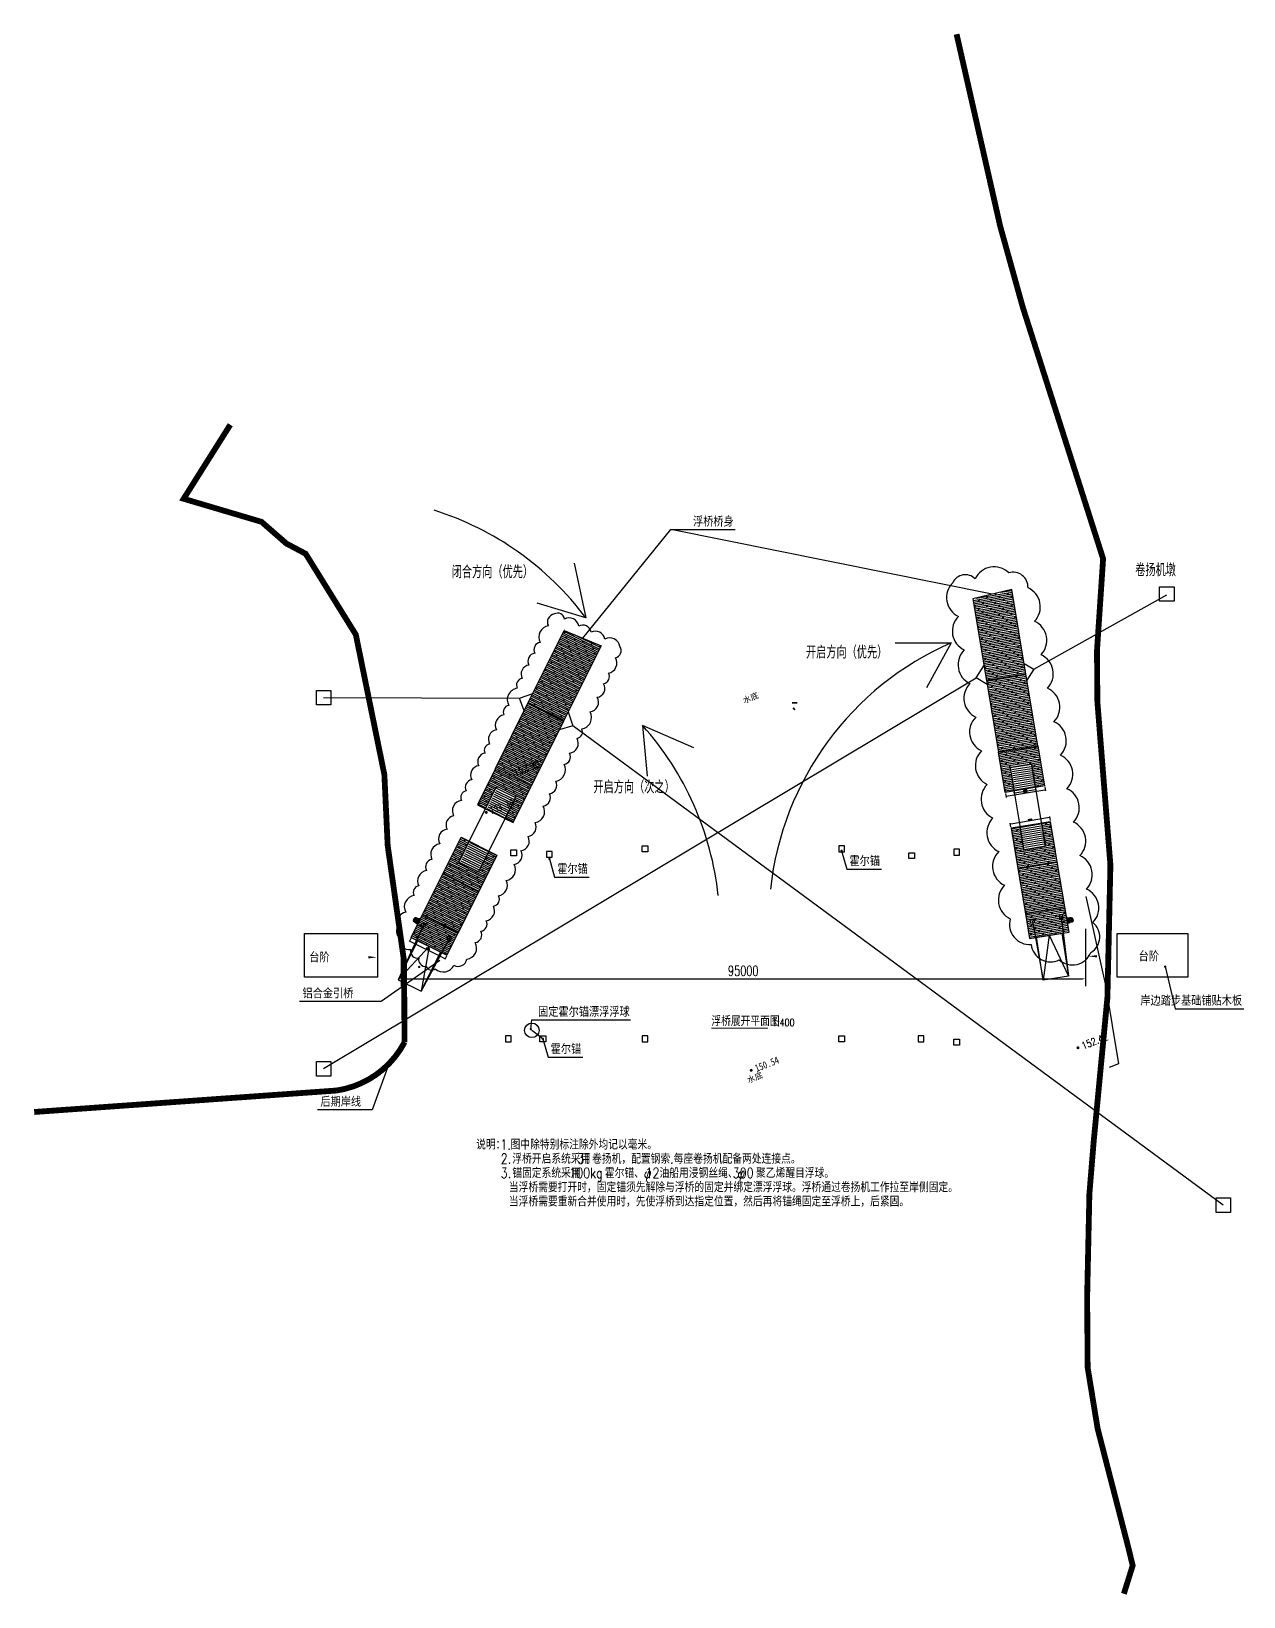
# Model space of a CAD drawing. Header units: millimetres. Extents: x -1471591 to 944464, y -468930 to 547002.
# Drawn here: x -1471591 to -1304677, y -71672 to 143766 of the extents above; entities that cross this region are included whole.
import ezdxf
from ezdxf.enums import TextEntityAlignment as Align

# ---------------------------------------------------------------- set-up
doc = ezdxf.new("R2010")
doc.units = ezdxf.units.MM
doc.header["$LTSCALE"] = 10
doc.header["$PDMODE"] = 35
for name, pattern in [('( Border )', [21, 6, -3, 6, -3, 0, -3]), ('CENTER2', [28.575, 19.05, -3.175, 3.175, -3.175]), ('DASHED2', [9.525, 6.35, -3.175])]:
    doc.linetypes.add(name, pattern=pattern)
for name, color, linetype in [('00-wcf水库清淤线', 5, 'Continuous'), ('DIM_LEAD', 3, 'Continuous'), ('DIM_SYMB', 3, 'Continuous'), ('DMTZ', 252, 'Continuous'), ('GCD', 252, 'Continuous'), ('PUB_TEXT', 7, 'Continuous'), ('W-ancillary measures附属措施', 1, 'Continuous'), ('W-bridge approach引桥', 4, 'Continuous'), ('W-MOUNTING固定方式', 5, 'Continuous'), ('W-PLASTIC_RAILINGS塑木栏杆', 210, 'Continuous'), ('W-STEEL_FRAME钢架', 3, 'Continuous'), ('W-WOOD_FLOOR木地板', 30, 'Continuous'), ('ZBTZ', 252, 'Continuous')]:
    doc.layers.add(name, color=color, linetype=linetype)
doc.layers.add('结构轮廓', color=1, linetype='Continuous', lineweight=35)
doc.styles.add('_TCH_DIM', font='SIMPLEX.shx', dxfattribs={"bigfont": 'hztxt.shx'})
doc.styles.get("Standard").update_dxf_attribs({"font": 'simplex.shx', "width": 0.8, "bigfont": 'hztxt.shx'})
doc.styles.add('STANDARD_T3', font='simplex.shx', dxfattribs={"width": 0.7, "bigfont": 'hztxt.shx'})
doc.styles.add('宋体', font='', dxfattribs={"height": 1.25, "bigfont": 'hztxt.shx'})
doc.styles.get('宋体').set_extended_font_data('SimSun')
doc.linetypes.add('X34', pattern='A,2,[150,symbolx.shx,S=1,R=0,X=0,Y=0],1e-11', length=2)
doc.dimstyles.new('W&&400', dxfattribs={"dimtxt": 1400, "dimasz": 400, "dimexe": 1000, "dimexo": 1200, "dimgap": 400, "dimtad": 1, "dimdec": 0, "dimzin": 0, "dimdsep": 46, "dimtxsty": 'STANDARD_T3', "dimcen": 0.09, "dimclrd": 1, "dimclre": 1, "dimclrt": 7, "dimazin": 2, "dimtfac": 1, "dimtdec": 0, "dimtix": 1, "dimtmove": 2, "dimatfit": 3, "dimfxl": 0, "dimtolj": 1, "dimtzin": 0, "dimarcsym": 0})
doc.dimstyles.new('W&&50', dxfattribs={"dimtxt": 175, "dimasz": 50, "dimexe": 125, "dimexo": 150, "dimgap": 50, "dimtad": 1, "dimdec": 0, "dimzin": 0, "dimdsep": 46, "dimtxsty": 'STANDARD_T3', "dimcen": 0.09, "dimclrd": 1, "dimclre": 1, "dimclrt": 7, "dimazin": 2, "dimtfac": 1, "dimtdec": 0, "dimtix": 1, "dimtmove": 2, "dimatfit": 3, "dimfxl": 0, "dimtolj": 1, "dimtzin": 0, "dimarcsym": 0})

# ---------------------------------------------------------------- blocks, each defined once
blk = doc.blocks.new('YQ')
at = {"layer": 'W-bridge approach引桥'}
for q in [(6000, 1750), (6000, -1750)]:
    blk.add_line((0, 0), q, dxfattribs=at)
blk.add_lwpolyline([(0, 1750), (6000, 1750), (6000, -1750), (0, -1750)], close=True, dxfattribs=at)
at = {"layer": 'W-MOUNTING固定方式'}
for p, q in [((-2250, 2000), (6000, 1750)), ((-2250, -2000), (6000, -1750))]:
    blk.add_line(p, q, dxfattribs=at)
for points in [[(-2000, 2250), (-2500, 2250), (-2500, 1750), (-2000, 1750)], [(-2000, -2250), (-2500, -2250), (-2500, -1750), (-2000, -1750)]]:
    blk.add_lwpolyline(points, close=True, dxfattribs=at)
blk = doc.blocks.new('*D1728')
at = {"layer": 'Defpoints', "color": 0, "transparency": 16777216}
for p in [(-1420671, 21437), (-1326471, 21437), (-1326471, 13364)]:
    blk.add_point(p, dxfattribs=at)
at = {"layer": 'W-PLASTIC_RAILINGS塑木栏杆', "color": 1, "lineweight": -2, "transparency": 16777216}
for p, q in [((-1420671, 20237), (-1420671, 12364)), ((-1326471, 20237), (-1326471, 12364)), ((-1420271, 13364), (-1326871, 13364))]:
    blk.add_line(p, q, dxfattribs=at)
at = {"layer": 'W-PLASTIC_RAILINGS塑木栏杆', "color": 1, "transparency": 16777216}
for points in [[(-1420271, 13431), (-1420271, 13297), (-1420671, 13364)], [(-1326871, 13431), (-1326871, 13297), (-1326471, 13364)]]:
    blk.add_solid(points, dxfattribs=at)
at = {"layer": 'W-PLASTIC_RAILINGS塑木栏杆', "color": 7, "transparency": 16777216, "insert": (-1373571, 14464), "char_height": 1400, "attachment_point": 5, "style": 'STANDARD_T3'}
blk.add_mtext('\\A1;95000', dxfattribs=at)
blk = doc.blocks.new('*D1092')
at = {"color": 1, "lineweight": -2, "transparency": 16777216}
for p, q in [((-1336717, 34229), (-1336809, 34779)), ((-1331413, 35554), (-1336739, 34664)), ((-1331292, 35135), (-1331384, 35686))]:
    blk.add_line(p, q, dxfattribs=at)
at = {"color": 1, "transparency": 16777216}
for points in [[(-1336740, 34672), (-1336737, 34656), (-1336788, 34656)], [(-1331414, 35562), (-1331411, 35546), (-1331363, 35562)]]:
    blk.add_solid(points, dxfattribs=at)
at = {"layer": 'Defpoints', "color": 0, "transparency": 16777216}
for p in [(-1336788, 34656), (-1331267, 34987), (-1336692, 34081)]:
    blk.add_point(p, dxfattribs=at)
at = {"color": 7, "transparency": 16777216, "insert": (-1334098, 35245), "char_height": 175, "attachment_point": 5, "rotation": 9.4887, "style": 'STANDARD_T3'}
blk.add_mtext('\\A1;5500', dxfattribs=at)
blk = doc.blocks.new('*D1093')
at = {"color": 1, "lineweight": -2, "transparency": 16777216}
for p, q in [((-1337491, 38864), (-1337399, 38314)), ((-1332045, 39336), (-1337371, 38445)), ((-1332067, 39771), (-1331975, 39221))]:
    blk.add_line(p, q, dxfattribs=at)
at = {"color": 1, "transparency": 16777216}
for points in [[(-1332046, 39344), (-1332043, 39327), (-1331995, 39344)], [(-1337372, 38454), (-1337369, 38437), (-1337420, 38437)]]:
    blk.add_solid(points, dxfattribs=at)
at = {"layer": 'Defpoints', "color": 0, "transparency": 16777216}
for p in [(-1337516, 39012), (-1332091, 39919), (-1337420, 38437)]:
    blk.add_point(p, dxfattribs=at)
at = {"color": 7, "transparency": 16777216, "insert": (-1334730, 39026), "char_height": 175, "attachment_point": 5, "rotation": 9.4887, "style": 'STANDARD_T3'}
blk.add_mtext('\\A1;5500', dxfattribs=at)
blk = doc.blocks.new('*D1094')
at = {"color": 1, "lineweight": -2, "transparency": 16777216}
for p, q in [((-1336212, 38791), (-1336256, 39053)), ((-1336186, 38938), (-1333325, 39416)), ((-1333253, 39286), (-1333297, 39547))]:
    blk.add_line(p, q, dxfattribs=at)
at = {"color": 1, "transparency": 16777216}
for points in [[(-1336187, 38946), (-1336184, 38929), (-1336235, 38929)], [(-1333327, 39424), (-1333324, 39407), (-1333276, 39424)]]:
    blk.add_solid(points, dxfattribs=at)
at = {"layer": 'Defpoints', "color": 0, "transparency": 16777216}
for p in [(-1333276, 39424), (-1333228, 39138), (-1336187, 38643)]:
    blk.add_point(p, dxfattribs=at)
at = {"color": 7, "transparency": 16777216, "insert": (-1334778, 39312), "char_height": 175, "attachment_point": 5, "rotation": 9.4887, "style": 'STANDARD_T3'}
blk.add_mtext('\\A1;3000', dxfattribs=at)
blk = doc.blocks.new('*U40')
at = {"layer": 'W-WOOD_FLOOR木地板'}
blk.add_line((0, 1350), (0, -1350), dxfattribs=at)
blk = doc.blocks.new('*U41')
at = {"color": 0, "linetype": 'ByBlock', "lineweight": -2}
for p in [(-2800, 0), (-2520, 0), (-2240, 0), (-1960, 0), (-1680, 0), (-1400, 0), (-1120, 0), (-840, 0), (-560, 0), (-280, 0), (0, 0)]:
    blk.add_blockref('*U40', p, dxfattribs=at)
blk = doc.blocks.new('*U42')
at = {"layer": 'W-WOOD_FLOOR木地板'}
blk.add_line((0, 1350), (0, -1350), dxfattribs=at)
blk = doc.blocks.new('*U43')
at = {"color": 0, "linetype": 'ByBlock', "lineweight": -2}
for p in [(-2800, 0), (-2520, 0), (-2240, 0), (-1960, 0), (-1680, 0), (-1400, 0), (-1120, 0), (-840, 0), (-560, 0), (-280, 0), (0, 0)]:
    blk.add_blockref('*U42', p, dxfattribs=at)
blk = doc.blocks.new('*D1188')
at = {"color": 1, "lineweight": -2, "transparency": 16777216}
for p, q in [((-1419352, 18927), (-1419579, 18472)), ((-1419479, 18562), (-1414646, 16153)), ((-1414430, 16473), (-1414657, 16018))]:
    blk.add_line(p, q, dxfattribs=at)
at = {"color": 1, "transparency": 16777216}
for points in [[(-1419475, 18569), (-1419482, 18554), (-1419523, 18584)], [(-1414642, 16160), (-1414649, 16145), (-1414601, 16130)]]:
    blk.add_solid(points, dxfattribs=at)
at = {"layer": 'Defpoints', "color": 0, "transparency": 16777216}
for p in [(-1419285, 19061), (-1414601, 16130), (-1414363, 16608)]:
    blk.add_point(p, dxfattribs=at)
at = {"color": 7, "transparency": 16777216, "insert": (-1417001, 17480), "char_height": 175, "attachment_point": 5, "rotation": 333.50299, "style": 'STANDARD_T3'}
blk.add_mtext('\\A1;5500', dxfattribs=at)
blk = doc.blocks.new('*U44')
at = {"layer": 'W-WOOD_FLOOR木地板'}
blk.add_line((0, 1350), (0, -1350), dxfattribs=at)
blk = doc.blocks.new('*U45')
at = {"color": 0, "linetype": 'ByBlock', "lineweight": -2}
for p in [(-2800, 0), (-2520, 0), (-2240, 0), (-1960, 0), (-1680, 0), (-1400, 0), (-1120, 0), (-840, 0), (-560, 0), (-280, 0), (0, 0)]:
    blk.add_blockref('*U44', p, dxfattribs=at)
blk = doc.blocks.new('*U46')
at = {"layer": 'W-WOOD_FLOOR木地板'}
blk.add_line((0, 1350), (0, -1350), dxfattribs=at)
blk = doc.blocks.new('*U47')
at = {"color": 0, "linetype": 'ByBlock', "lineweight": -2}
for p in [(-2800, 0), (-2520, 0), (-2240, 0), (-1960, 0), (-1680, 0), (-1400, 0), (-1120, 0), (-840, 0), (-560, 0), (-280, 0), (0, 0)]:
    blk.add_blockref('*U46', p, dxfattribs=at)
blk = doc.blocks.new('GC200')
at = {"layer": 'GCD', "const_width": 0.2, "flags": 128}
blk.add_lwpolyline([(-0.1, 0, 1), (0.1, 0, 1)], format="xyb", close=True, dxfattribs=at)
blk = doc.blocks.new('*U1963')
blk.add_lwpolyline([(-12, 0), (-12, 2.5), (12, 2.5), (12, 0)], close=True)
blk = doc.blocks.new('*U1964')
at = {"color": 8, "linetype": 'Continuous', "lineweight": 15}
for p, q in [((-1, 2), (-2, 1)), ((0, 1), (0, -1)), ((-1, -2), (-2, -1))]:
    blk.add_line(p, q, dxfattribs=at)
at = {"color": 7, "linetype": 'Continuous', "lineweight": 15}
for p, q in [((16, 1), (0, 1)), ((0, 0), (19, 0)), ((16, 1), (16, 0)), ((19, -1), (19, 0)), ((0, -1), (19, -1))]:
    blk.add_line(p, q, dxfattribs=at)
for centre, radius, start, end in [((-3, 0), 2.9, 41.31782, 318.68218), ((-3, 0), 1.45, 41.31782, 318.68218), ((0, 3), 2.82, 221.31782, 270), ((0, -3), 2.82, 90, 138.68218), ((0, 3), 1.37, 221.31782, 270), ((0, -3), 1.37, 90, 138.68218)]:
    blk.add_arc(centre, radius, start, end, dxfattribs=at)
blk = doc.blocks.new('无头销轴_B型_D12X150')
at = {"color": 0}
for p, q in [((-72, 6), (-72, -6)), ((72, 6), (72, -6))]:
    blk.add_line(p, q, dxfattribs=at)
blk.add_lwpolyline([(-75, 4), (-75, -4), (-72, -6), (72, -6), (75, -4), (75, 4), (72, 6), (-72, 6)], close=True, dxfattribs=at)
for centre in [(-70, 0), (70, 0)]:
    blk.add_circle(centre, 1.6, dxfattribs=at)
blk = doc.blocks.new('A$C1EDE4923')
at = {"color": 3, "linetype": 'CENTER2', "ltscale": 0.5}
for p, q in [((-284, 80), (-260, 80)), ((-272, 68), (-272, 92)), ((-235, 120), (-254, 120)), ((-146, 120), (-127, 120)), ((-97, 80), (-121, 80)), ((-109, 68), (-109, 92))]:
    blk.add_line(p, q, dxfattribs=at)
at = {"linetype": 'DASHED2'}
for p, q in [((-240, 126), (-249, 126)), ((-240, 113), (-249, 113)), ((-235, 126), (-145, 126)), ((-235, 113), (-145, 113)), ((-141, 126), (-132, 126)), ((-141, 113), (-132, 113))]:
    blk.add_line(p, q, dxfattribs=at)
at = {"color": 3, "linetype": 'CENTER2'}
blk.add_line((-241, 120), (-140, 120), dxfattribs=at)
for p, q in [((-232, 80), (-232, 160)), ((-148, 80), (-148, 160))]:
    blk.add_line(p, q)
for points in [[(-94, 40), (-94, 120), (-287, 120), (-287, 40)], [(-249, 142), (-240, 142), (-240, 40), (-249, 40)], [(-232, 160), (-148, 160), (-145, 157), (-145, 83), (-148, 80), (-232, 80), (-235, 83), (-235, 157)], [(-132, 142), (-141, 142), (-141, 40), (-132, 40)]]:
    blk.add_lwpolyline(points, close=True)
for centre in [(-272, 80), (-109, 80)]:
    blk.add_circle(centre, 7)
at = {"xscale": -1}
for name, p, rotation in [('无头销轴_B型_D12X150', (-190, 120), 180), ('*U1964', (-260, 114), 270), ('*U1963', (-249, 120), 90), ('*U1963', (-237, 120), 90)]:
    blk.add_blockref(name, p, dxfattribs=dict(at, rotation=rotation))
for name, p, rotation in [('*U1963', (-143, 120), 270), ('*U1963', (-132, 120), 270), ('*U1964', (-121, 114), 90)]:
    blk.add_blockref(name, p, dxfattribs=dict(rotation=rotation))
blk = doc.blocks.new('$matou$00000105')
for p, q in [((-293, -299, 0), (-293, 301, 0)), ((-192, 401, 0), (-293, 301, 0)), ((-213, -232, 0), (-213, 268, 0)), ((192, 401, 0), (-192, 401, 0)), ((159, 321, 0), (-159, 321, 0)), ((-30, 109, 0), (30, 109, 0)), ((-30, 109, 0), (30, 109, 0)), ((0, 139, 0), (0, 79, 0)), ((0, 139, 0), (0, 79, 0)), ((192, 401, 0), (292, 301, 0)), ((212, -299, 0), (212, 268, 0)), ((292, -299, 0), (292, 301, 0)), ((-221, -41, 0), (-308, -41, 0)), ((-262, -85, 0), (-262, -137, 0)), ((-262, -257, 0), (-262, -205, 0)), ((-244, -137, 0), (-244, -85, 0)), ((-244, -205, 0), (-244, -257, 0)), ((-221, -41, 0), (-221, -351, 0)), ((220, -41, 0), (220, -351, 0)), ((220, -41, 0), (307, -41, 0)), ((243, -137, 0), (243, -85, 0)), ((243, -205, 0), (243, -257, 0)), ((261, -85, 0), (261, -137, 0)), ((261, -257, 0), (261, -205, 0)), ((307, -41, 0), (307, -351, 0))]:
    blk.add_line(p, q)
at = {"lineweight": 5}
for p, q in [((-293, 301, 0), (-213, 268, 0)), ((-213, 268, 0), (-159, 321, 0)), ((-192, 401, 0), (-159, 321, 0)), ((192, 401, 0), (159, 321, 0)), ((212, 268, 0), (159, 321, 0)), ((292, 301, 0), (212, 268, 0)), ((-213, -299, 0), (-293, -299, 0)), ((-213, -299, 0), (-213, -41, 0)), ((212, -104, 0), (-213, -104, 0)), ((-213, -184, 0), (212, -184, 0)), ((212, -299, 0), (292, -299, 0))]:
    blk.add_line(p, q, dxfattribs=at)
at = {"linetype": 'CENTER2'}
for p, q in [((-288, -299, 0), (-288, 299, 0)), ((-190, 396, 0), (-288, 299, 0)), ((-218, -299, 0), (-218, 270, 0)), ((-218, 270, 0), (-161, 326, 0)), ((190, 396, 0), (-190, 396, 0)), ((161, 326, 0), (-161, 326, 0)), ((217, 270, 0), (161, 326, 0)), ((190, 396, 0), (287, 299, 0)), ((217, -299, 0), (217, 270, 0)), ((287, -299, 0), (287, 299, 0)), ((-268, -112, 0), (-237, -112, 0)), ((-268, -230, 0), (-237, -230, 0)), ((-253, -151, 0), (-253, -71, 0)), ((-253, -191, 0), (-253, -271, 0)), ((212, -109, 0), (-213, -109, 0)), ((-213, -179, 0), (212, -179, 0)), ((268, -112, 0), (237, -112, 0)), ((268, -230, 0), (237, -230, 0)), ((252, -151, 0), (252, -71, 0)), ((252, -191, 0), (252, -271, 0))]:
    blk.add_line(p, q, dxfattribs=at)
at = {"linetype": '( Border )'}
for p, q in [((-302, -41, 0), (-302, -351, 0)), ((301, -41, 0), (301, -351, 0))]:
    blk.add_line(p, q, dxfattribs=at)
at = {"elevation": 0}
for points in [[(-400, -351), (400, -351), (400, -401), (-400, -401)], [(-308, -41), (-221, -41), (-221, -351), (-308, -351)], [(-213, -4), (-203, -4), (-113, -94), (-113, -104), (-213, -104)], [(212, -4), (202, -4), (112, -94), (112, -104), (212, -104)]]:
    blk.add_lwpolyline(points, close=True, dxfattribs=at)
for points in [[(-398, -351), (-397, -314), (-328, -41), (-308, -41), (-308, -351)], [(398, -351), (397, -314), (328, -41), (307, -41), (307, -351)]]:
    blk.add_lwpolyline(points, dxfattribs=at)
for centre, radius in [((0, 109, 0), 162), ((0, 109, 0), 162), ((-253, -112, 0), 9), ((-253, -230, 0), 9), ((252, -112, 0), 9), ((252, -230, 0), 9)]:
    blk.add_circle(centre, radius)
at = {"lineweight": 5}
blk.add_circle((0, 109, 0), 162, dxfattribs=at)
for centre, start, end in [((-253, -85, 0), 0, 180), ((-253, -137, 0), 180, 0), ((-253, -205, 0), 0, 180), ((-253, -257, 0), 180, 0), ((252, -85, 0), 0, 180), ((252, -137, 0), 180, 0), ((252, -205, 0), 0, 180), ((252, -257, 0), 180, 0)]:
    blk.add_arc(centre, 9, start, end)
at = {"lineweight": 5, "extrusion": (0, 0, -1), "xscale": -1, "zscale": -1, "rotation": 90}
blk.add_blockref('A$C1EDE4923', (332, -82, 0), dxfattribs=at)
at = {"lineweight": 5, "extrusion": (0, 0, -1), "zscale": -1}
for p, rotation in [((-190, 441, 0), 180), ((-332, -82, 0), 270)]:
    blk.add_blockref('A$C1EDE4923', p, dxfattribs=dict(at, rotation=rotation))
at = {"lineweight": 5, "extrusion": (0, 0, -1), "xscale": -1, "zscale": -1}
blk.add_blockref('A$C1EDE4923', (-190, -224, 0), dxfattribs=at)

msp = doc.modelspace()

# ---------------------------------------------------------------- hatches: boundary and pattern name
at = {"layer": 'W-WOOD_FLOOR木地板'}
h = msp.add_hatch(dxfattribs=at)
h.set_pattern_fill('DOLMIT', color=2, scale=300, angle=189.488703)
h.set_pattern_definition([(189.488703, (-2623483.6, -786605.43), (39.25526, -234.864654), []), (234.488703, (-2623483.6, -786605.43), (548.23946, -391.21852), [336.7564, -673.512])])
h.paths.add_polyline_path([(-1334663.1, 55305.5), (-1336605, 66924.2), (-1341967.2, 65642.8), (-1340087.8, 54398.8)])
h = msp.add_hatch(dxfattribs=at)
h.set_pattern_fill('DOLMIT', color=5, scale=300, angle=-26.497013)
h.set_pattern_definition([(333.502987, (139674.88, -1728.33), (106.23868, 213.109653), []), (18.502987, (139674.9, -1728.3), (-213.7418, 638.69623), [336.7564, -673.512])])
h.paths.add_polyline_path([(-1403223.9, 51279.9), (-1398216.3, 61320.6), (-1393126.3, 59207.6), (-1398301.6, 48826.1)])
h = msp.add_hatch(dxfattribs=at)
h.set_pattern_fill('DOLMIT', color=256, scale=300, angle=9.488703)
h.set_pattern_definition([(9.488703, (-55307.28, 887117.97), (-39.25526, 234.864654), []), (54.488703, (-55307.3, 887118), (-548.23946, 391.21852), [336.7564, -673.512])])
h.paths.add_polyline_path([(-1333014.5, 45442.3), (-1334663.1, 55305.5), (-1340087.8, 54398.8), (-1338439.3, 44535.6)])
h = msp.add_hatch(dxfattribs=at)
h.set_pattern_fill('DOLMIT', color=256, scale=300, angle=153.502987)
h.set_pattern_definition([(153.502987, (-2916929.73, 150520.06), (-106.23868, -213.109653), []), (198.50299, (-2916929.73, 150520.06), (213.7418, -638.69623), [336.7564, -673.512])])
h.paths.add_polyline_path([(-1407685.4, 42330.4), (-1403223.9, 51279.9), (-1398301.6, 48826.1), (-1402763.1, 39876.5)])
h = msp.add_hatch(dxfattribs=at)
h.set_pattern_fill('DOLMIT', color=256, scale=300, angle=9.488703)
h.set_pattern_definition([(9.4887, (-1346314.7, 117434.73), (-39.25526, 234.86465), []), (54.4887, (-1346314.7, 117434.73), (-548.2395, 391.2185), [336.756, -673.512])])
h.paths.add_polyline_path([(-1332091.4, 39918.9), (-1333324.3, 39712.9), (-1333853.4, 42878.9), (-1336812.4, 42384.4), (-1336283.2, 39218.3), (-1337516.1, 39012.2), (-1338439.3, 44535.6), (-1333014.5, 45442.3)])
h = msp.add_hatch(dxfattribs=at)
h.set_pattern_fill('DOLMIT', color=256, scale=300, angle=153.502987)
h.set_pattern_definition([(153.503, (-1414418.95, 26021.41), (-106.2387, -213.1097), []), (198.503, (-1414418.95, 26021.4), (213.742, -638.696), [336.756, -673.512])])
h.paths.add_polyline_path([(-1410183.8, 37318.6), (-1409065.1, 36760.9), (-1407633, 39633.7), (-1404948.1, 38295.3), (-1406380.3, 35422.5), (-1405261.6, 34864.8), (-1402763.1, 39876.5), (-1407685.4, 42330.4)])
h = msp.add_hatch(dxfattribs=at)
h.set_pattern_fill('DOLMIT', color=256, scale=300, angle=9.488703)
h.set_pattern_definition([(9.4887, (-1346660.88, 119506), (-39.25526, 234.86465), []), (54.4887, (-1346660.9, 119506), (-548.2395, 391.2185), [336.7564, -673.512])])
h.paths.add_polyline_path([(-1331267.1, 34987.3), (-1332500, 34781.3), (-1331970.8, 31615.2), (-1334929.8, 31120.6), (-1335459, 34286.7), (-1336691.9, 34080.7), (-1335768.7, 28557.3), (-1330343.9, 29464)])
h = msp.add_hatch(dxfattribs=at)
h.set_pattern_fill('DOLMIT', color=256, scale=300, angle=153.502987)
h.set_pattern_definition([(153.503, (-1415355.86, 24142), (-106.2387, -213.1097), []), (198.503, (-1415355.86, 24142), (213.74, -638.696), [336.756, -673.51])])
h.paths.add_polyline_path([(-1412414.6, 32843.8), (-1411295.9, 32286.1), (-1412728, 29413.3), (-1410043.2, 28074.9), (-1408611, 30947.7), (-1407492.3, 30390), (-1409990.8, 25378.2), (-1414913, 27832)])
h = msp.add_hatch(dxfattribs=at)
h.set_pattern_fill('DOLMIT', color=256, scale=300, angle=9.488703)
h.set_pattern_definition([(9.488703, (-50988.13, 861276.43), (-39.25526, 234.864654), []), (54.488703, (-50988.1, 861276.43), (-548.23946, 391.21852), [336.7564, -673.512])])
h.paths.add_polyline_path([(-1329305.3, 23250.2), (-1330343.9, 29464), (-1335768.7, 28557.3), (-1334730.1, 22343.5)])
h = msp.add_hatch(dxfattribs=at)
h.set_pattern_fill('DOLMIT', color=256, scale=300, angle=153.502987)
h.set_pattern_definition([(153.502987, (-2919695.87, 144971.33), (-106.23868, -213.109653), []), (198.50299, (-2919695.9, 144971.3), (213.7418, -638.69623), [336.7564, -673.512])])
h.paths.add_polyline_path([(-1417723.8, 22193.8), (-1414913, 27832), (-1409990.8, 25378.2), (-1412801.5, 19740)])
h = msp.add_hatch(dxfattribs=at)
h.set_pattern_fill('DOLMIT', color=256, scale=300, angle=153.502987)
h.set_pattern_definition([(153.503, (-1418166.62, 18503.77), (-106.239, -213.11), []), (198.503, (-1418166.6, 18503.8), (213.74, -638.696), [336.76, -673.51])])
h.paths.add_polyline_path([(-1419285.3, 19061.5), (-1417723.8, 22193.8), (-1412801.5, 19740), (-1414363, 16607.6)])
h = msp.add_hatch(dxfattribs=at)
h.set_pattern_fill('DOLMIT', color=256, scale=300, angle=9.488703)
h.set_pattern_definition([(9.4887, (-1345622.3, 113292.2), (-39.25526, 234.86465), []), (54.4887, (-1345622.3, 113292.2), (-548.2395, 391.2185), [336.7564, -673.512])])
h.paths.add_polyline_path([(-1328728.4, 19798), (-1329305.3, 23250.2), (-1334730.1, 22343.5), (-1334153.1, 18891.4)])

# ---------------------------------------------------------------- linework, layer by layer
for points in [[(-1344733.5, 67872.7, 0.52056705), (-1343942, 63246.8, 0.52056705), (-1343150.5, 58620.8, 0.52056705), (-1342359, 53994.8, 0.52056705), (-1341567.5, 49368.9, 0.52056705), (-1340776, 44742.9, 0.52056705), (-1339984.5, 40116.9, 0.52056705), (-1339193, 35491, 0.52056705), (-1338401.5, 30865, 0.52056705), (-1337609.9, 26239, 0.52056705), (-1336818.4, 21613.1, 0.52056705), (-1333936.5, 18090.4, 0.52056705), (-1330075.4, 15974.8, 0.52056705), (-1325708.7, 16999.9, 0.52056705), (-1325432.8, 21103.2, 0.52056705), (-1326326.6, 25710.5, 0.52056705), (-1327220.4, 30317.8, 0.52056705), (-1328114.3, 34925.1, 0.52056705), (-1329008.1, 39532.4, 0.52056705), (-1329902, 44139.6, 0.52056705), (-1330795.8, 48746.9, 0.52056705), (-1331689.7, 53354.2, 0.52056705), (-1332583.5, 57961.5, 0.52056705), (-1333477.4, 62568.8, 0.52056705), (-1334371.2, 67176.1, 0.52056705), (-1337023, 69228, 0.52056705), (-1341645.3, 68415.5, 0.52056705)], [(-1399582.8, 63576.6, 0.52056705), (-1400402.9, 61931.5, 0.52056705), (-1401539.5, 59651.5, 0.52056705), (-1402274.6, 58176.8, 0.52056705), (-1403087.5, 56546.2, 0.52056705), (-1404006.4, 54702.9, 0.52056705), (-1404681.4, 53348.9, 0.52056705), (-1405861.9, 50981, 0.52056705), (-1406513.7, 49673.4, 0.52056705), (-1407538.8, 47617.1, 0.52056705), (-1408506.6, 45675.8, 0.52056705), (-1409127.7, 44430, 0.52056705), (-1409990.9, 42698.5, 0.52056705), (-1410958.7, 40757, 0.52056705), (-1411726.1, 39217.7, 0.52056705), (-1412369.7, 37926.6, 0.52056705), (-1413442.9, 35773.9, 0.52056705), (-1414347.4, 33959.5, 0.52056705), (-1415354.2, 31939.8, 0.52056705), (-1416429.2, 29783.5, 0.52056705), (-1417193.7, 28249.9, 0.52056705), (-1418230.3, 26170.6, 0.52056705), (-1418899.6, 24828, 0.52056705), (-1420045.6, 22529.1, 0.52056705), (-1420959.7, 20695.5, 0.52056705), (-1420802.2, 18970.4, 0.52056705), (-1419342.5, 17381.1, 0.52056705), (-1418245.9, 16187.2, 0.52056705), (-1417227.7, 15078.6, 0.52056705), (-1415969.4, 14749.2, 0.52056705), (-1413407.9, 15243.1, 0.52056705), (-1411615.7, 16054.5, 0.52056705), (-1410468.9, 18354.9, 0.52056705), (-1409694.9, 19907.5, 0.52056705), (-1408972.3, 21356.9, 0.52056705), (-1407968.5, 23370.6, 0.52056705), (-1407262.3, 24787, 0.52056705), (-1406215.9, 26886.1, 0.52056705), (-1405112.7, 29099.1, 0.52056705), (-1404182.1, 30965.9, 0.52056705), (-1403199, 32937.9, 0.52056705), (-1402238.4, 34864.8, 0.52056705), (-1401104, 37140.4, 0.52056705), (-1400261, 38831.4, 0.52056705), (-1399394.2, 40570.1, 0.52056705), (-1398242.6, 42880.2, 0.52056705), (-1397485.1, 44399.8, 0.52056705), (-1396456.6, 46462.9, 0.52056705), (-1395810.1, 47759.6, 0.52056705), (-1394646.9, 50093.1, 0.52056705), (-1393664, 52103.8, 0.52056705), (-1392798, 53984.2, 0.52056705), (-1392127.7, 55439.6, 0.52056705), (-1391159.3, 57542.3, 0.52056705), (-1390558.3, 59077.7, 0.52056705), (-1392627.5, 60109.2, 0.52056705), (-1394527, 61056.2, 0.52056705), (-1396232.7, 61906.5, 0.52056705), (-1398185.8, 62880.2, 0.52056705)]]:
    msp.add_lwpolyline(points, format="xyb", close=True)
for points in [[(-1316262.8, 67331.2), (-1314262.8, 67331.2), (-1314262.8, 65331.2), (-1316262.8, 65331.2)], [(-1432342.5, 53053.5), (-1430342.5, 53053.5), (-1430342.5, 51053.5), (-1432342.5, 51053.5)], [(-1423914.4, 19607.9), (-1423914.4, 13608.3), (-1433961.3, 13608.3), (-1433961.3, 19607.9)], [(-1312355, 19579.6), (-1312355, 13579.6), (-1322082.6, 13579.6), (-1322082.6, 19579.6)], [(-1432342.5, 1976.6), (-1430342.5, 1976.6), (-1430342.5, -23.4), (-1432342.5, -23.4)], [(-1308483.5, -16780.8), (-1306483.5, -16780.8), (-1306483.5, -18780.8), (-1308483.5, -18780.8)]]:
    msp.add_lwpolyline(points, close=True)
at = {"color": 2, "const_width": 10}
for points in [[(-1398386, 61125.9), (-1398162.9, 61573.3), (-1398104.7, 61544.3), (-1398327.8, 61096.9)], [(-1393191.8, 58961.3), (-1392968.7, 59408.7), (-1393026.9, 59437.7), (-1393250, 58990.3)]]:
    msp.add_lwpolyline(points, close=True, dxfattribs=at)
msp.add_lwpolyline([(-1401167.4, 5100), (-1402679.8, 6270.8)])
at = {"color": 1}
msp.add_circle((-1402679.8, 6270.8), 1000, dxfattribs=at)
at = {"layer": '00-wcf水库清淤线', "color": 1, "const_width": 800, "flags": 128}
msp.add_lwpolyline([(-1344204.4, 143366.3), (-1338195.1, 116916.1), (-1335089, 105782.4), (-1324032.6, 71179.1), (-1324878.3, 58503.5), (-1324817.9, 51461.1), (-1323027.4, 29038.1), (-1323441.4, 10783.6), (-1325339.7, -9133.3), (-1325921.4, -16249.2), (-1326228.9, -30361.9), (-1326163.9, -40113.7), (-1324788.2, -48539), (-1320561.8, -64897.4), (-1319958.7, -67387.9), (-1321175.9, -71272)], dxfattribs=at)
msp.add_lwpolyline([(-1471191, -4964.2), (-1429588.4, -2012.3, 0.23955284), (-1420205.7, 4630.6), (-1420275.2, 15830.1), (-1422527.9, 31713.5), (-1422981.8, 41464.2), (-1426913.8, 60736.7), (-1433822.1, 71864.8), (-1436481.3, 73276.1), (-1439887.2, 76253.7), (-1450616.1, 79430.6), (-1444196.2, 89618.5)], format="xyb", dxfattribs=at)
at = {"layer": 'DIM_LEAD'}
for p, q in [((-1395671.3, 60264.1), (-1383560.2, 75180.2)), ((-1339286.1, 66283.5), (-1383560.2, 75180.2)), ((-1383560.2, 75180.2), (-1374699.4, 75180.2)), ((-1360037.4, 30992.9), (-1359312.8, 28474.9)), ((-1400270, 29889.8), (-1399545.4, 27371.8)), ((-1359312.8, 28474.9), (-1354542.6, 28474.9)), ((-1399545.4, 27371.8), (-1394775.2, 27371.8)), ((-1415364.6, 15887.2), (-1423419.4, 10242.7)), ((-1315496.6, 15039), (-1314113.3, 9245.5)), ((-1423419.4, 10242.7), (-1434674.3, 10242.7)), ((-1314113.3, 9245.5), (-1304677.2, 9245.5)), ((-1402828.1, 6443), (-1402701, 7710)), ((-1402701, 7710), (-1389112.7, 7710)), ((-1401167.4, 5100), (-1400442.8, 2582)), ((-1400442.8, 2582), (-1395672.6, 2582)), ((-1422309.4, 1745.4), (-1424684.3, -4668.7)), ((-1424684.3, -4668.7), (-1432207.8, -4668.7))]:
    msp.add_line(p, q, dxfattribs=at)
at = {"layer": 'DIM_LEAD', "const_width": 160}
for points in [[(-1360059.5, 31069.8, 1), (-1360015.3, 30916, 1)], [(-1400292.1, 29966.7, 1), (-1400247.9, 29812.9, 1)], [(-1418108.6, 15007, 1), (-1418266.9, 14983.3, 1)], [(-1315515.2, 15116.8, 1), (-1315478, 14961.2, 1)], [(-1402836.1, 6363.4, 1), (-1402820.2, 6522.6, 1)], [(-1401189.5, 5176.9, 1), (-1401145.3, 5023.1, 1)], [(-1422281.6, 1820.5, 1), (-1422337.1, 1670.4, 1)]]:
    msp.add_lwpolyline(points, format="xyb", close=True, dxfattribs=at)
at = {"layer": 'DIM_SYMB'}
for points in [[(-1430520.6, 16327.5, 0, 0, 0), (-1424008.8, 16327.5, 0, 320, 0), (-1425208.8, 16327.5, 0, 0, 0)], [(-1319563.2, 16466.2, 0, 0, 0), (-1326075, 16466.2, 0, 320, 0), (-1324875, 16466.2, 0, 0, 0)]]:
    msp.add_lwpolyline(points, format="xyseb", dxfattribs=at)
at = {"layer": 'DIM_SYMB', "const_width": 140}
msp.add_lwpolyline([(-1377970.5, 6584.6), (-1370150.4, 6584.6)], dxfattribs=at)
at = {"layer": 'DMTZ', "linetype": 'X34', "elevation": 154364, "flags": 128}
msp.add_lwpolyline([(-1326388.6, 24686.8), (-1323725.4, 12500.4), (-1321931.1, 1656.8), (-1323203.6, 1156.6)], dxfattribs=at)
at = {"layer": 'W-ancillary measures附属措施'}
for points in [[(-1331970.8, 31615.2), (-1333853.4, 42878.9), (-1336812.4, 42384.4), (-1334929.8, 31120.6)], [(-1412728, 29413.3), (-1407633, 39633.7), (-1404948.1, 38295.3), (-1410043.2, 28074.9)]]:
    msp.add_lwpolyline(points, close=True, dxfattribs=at)
at = {"layer": 'W-MOUNTING固定方式', "color": 6}
for p, q in [((-1333585.3, 55985.9), (-1315281.8, 66210.7)), ((-1431343.5, 1004), (-1341499.1, 54798.1)), ((-1431343.5, 52080.9), (-1404382.2, 52006.3)), ((-1307483.5, -17780.8), (-1397040.6, 48170.1))]:
    msp.add_line(p, q, dxfattribs=at)
for points in [[(-1340002.1, 53886), (-1341499.1, 54798.1), (-1340431.2, 56453.3)], [(-1334903.6, 56744.5), (-1333585.3, 55985.9), (-1334520.6, 54453.2)], [(-1403730.5, 50263.8), (-1404382.2, 52006.3), (-1402545.6, 52639.8)], [(-1397659, 50115.1), (-1397040.6, 48170.1), (-1398896.9, 47632)]]:
    msp.add_lwpolyline(points, dxfattribs=at)
at = {"layer": 'W-MOUNTING固定方式'}
for points in [[(-1404787.8, 31112.1), (-1404787.8, 30312.1), (-1405587.8, 30312.1), (-1405587.8, 31112.1)], [(-1400670, 30893.4), (-1400670, 30093.4), (-1399870, 30093.4), (-1399870, 30893.4)], [(-1386702.3, 31654.3), (-1386702.3, 30854.3), (-1387502.3, 30854.3), (-1387502.3, 31654.3)], [(-1360438.8, 31654.3), (-1360438.8, 30854.3), (-1359638.8, 30854.3), (-1359638.8, 31654.3)], [(-1349998.7, 30719.5), (-1349998.7, 29919.5), (-1350798.7, 29919.5), (-1350798.7, 30719.5)], [(-1344597.2, 31200), (-1344597.2, 30400), (-1343797.2, 30400), (-1343797.2, 31200)], [(-1405520.6, 4700), (-1405520.6, 5500), (-1406320.6, 5500), (-1406320.6, 4700)], [(-1401567.4, 4700), (-1401567.4, 5500), (-1400767.4, 5500), (-1400767.4, 4700)], [(-1386702.3, 4700), (-1386702.3, 5500), (-1387502.3, 5500), (-1387502.3, 4700)], [(-1360438.8, 4700), (-1360438.8, 5500), (-1359638.8, 5500), (-1359638.8, 4700)], [(-1348702.3, 4700), (-1348702.3, 5500), (-1349502.3, 5500), (-1349502.3, 4700)], [(-1344597.2, 4245.7), (-1344597.2, 5045.7), (-1343797.2, 5045.7), (-1343797.2, 4245.7)]]:
    msp.add_lwpolyline(points, close=True, dxfattribs=at)
at = {"layer": 'W-STEEL_FRAME钢架'}
for points in [[(-1396861.5, 70548.6), (-1395248.2, 63055.2), (-1401967.8, 65045.2)], [(-1352639.2, 59582.2), (-1344974, 59582.2), (-1348333.7, 53432)], [(-1380394.1, 45158.4), (-1387423.8, 48214.1), (-1386794.4, 41234.3)]]:
    msp.add_lwpolyline(points, dxfattribs=at)
for points in [[(-1333014.5, 45442.3), (-1332091.4, 39918.9), (-1337516.1, 39012.2), (-1338439.3, 44535.6)], [(-1407685.4, 42330.4), (-1410183.8, 37318.6), (-1405261.6, 34864.8), (-1402763.1, 39876.5)], [(-1330591.2, 30943.4), (-1331267.1, 34987.3), (-1336691.9, 34080.7), (-1336016, 30036.7)], [(-1414243.8, 29174.5), (-1412414.6, 32843.8), (-1407492.3, 30390), (-1409321.5, 26720.6)]]:
    msp.add_lwpolyline(points, close=True, dxfattribs=at)
for centre, start, end in [((-1428730.8, 37936.9), 36.876857, 72.498831), ((-1328218.1, 21225.3), 113.59774, 173.842836), ((-1418637.4, 20326.3), 6.157164, 41.779138)]:
    msp.add_arc(centre, 41857, start, end, dxfattribs=at)
at = {"layer": 'W-WOOD_FLOOR木地板', "color": 2}
msp.add_lwpolyline([(-1334663.1, 55305.5), (-1336605, 66924.2), (-1341967.2, 65642.8), (-1340087.8, 54398.8)], close=True, dxfattribs=at)
msp.add_lwpolyline([(-1334663.1, 55305.5), (-1336605, 66924.2), (-1341967.2, 65642.8), (-1340087.8, 54398.8)], close=True, dxfattribs=at)
at = {"layer": 'W-WOOD_FLOOR木地板', "color": 5}
msp.add_lwpolyline([(-1403223.9, 51279.9), (-1398216.3, 61320.6), (-1393126.3, 59207.6), (-1398301.6, 48826.1)], close=True, dxfattribs=at)
msp.add_lwpolyline([(-1403223.9, 51279.9), (-1398216.3, 61320.6), (-1393126.3, 59207.6), (-1398301.6, 48826.1)], close=True, dxfattribs=at)
at = {"layer": 'W-WOOD_FLOOR木地板'}
for points in [[(-1333014.5, 45442.3), (-1334663.1, 55305.5), (-1340087.8, 54398.8), (-1338439.3, 44535.6)], [(-1333014.5, 45442.3), (-1334663.1, 55305.5), (-1340087.8, 54398.8), (-1338439.3, 44535.6)], [(-1407685.4, 42330.4), (-1403223.9, 51279.9), (-1398301.6, 48826.1), (-1402763.1, 39876.5)], [(-1407685.4, 42330.4), (-1403223.9, 51279.9), (-1398301.6, 48826.1), (-1402763.1, 39876.5)], [(-1332091.4, 39918.9), (-1333324.3, 39712.9), (-1333853.4, 42878.9), (-1336812.4, 42384.4), (-1336283.2, 39218.3), (-1337516.1, 39012.2), (-1338439.3, 44535.6), (-1333014.5, 45442.3)], [(-1410183.8, 37318.6), (-1409065.1, 36760.9), (-1407633, 39633.7), (-1404948.1, 38295.3), (-1406380.3, 35422.5), (-1405261.6, 34864.8), (-1402763.1, 39876.5), (-1407685.4, 42330.4)], [(-1331267.1, 34987.3), (-1332500, 34781.3), (-1331970.8, 31615.2), (-1334929.8, 31120.6), (-1335459, 34286.7), (-1336691.9, 34080.7), (-1335768.7, 28557.3), (-1330343.9, 29464)], [(-1412414.6, 32843.8), (-1411295.9, 32286.1), (-1412728, 29413.3), (-1410043.2, 28074.9), (-1408611, 30947.7), (-1407492.3, 30390), (-1409990.8, 25378.2), (-1414913, 27832)], [(-1329305.3, 23250.2), (-1330343.9, 29464), (-1335768.7, 28557.3), (-1334730.1, 22343.5)], [(-1329305.3, 23250.2), (-1330343.9, 29464), (-1335768.7, 28557.3), (-1334730.1, 22343.5)], [(-1417723.8, 22193.8), (-1414913, 27832), (-1409990.8, 25378.2), (-1412801.5, 19740)], [(-1417723.8, 22193.8), (-1414913, 27832), (-1409990.8, 25378.2), (-1412801.5, 19740)], [(-1419285.3, 19061.5), (-1417723.8, 22193.8), (-1412801.5, 19740), (-1414363, 16607.6)], [(-1328728.4, 19798), (-1329305.3, 23250.2), (-1334730.1, 22343.5), (-1334153.1, 18891.4)]]:
    msp.add_lwpolyline(points, close=True, dxfattribs=at)
at = {"layer": '结构轮廓'}
for p, q in [((-1366843.1, 51344.1, 159000), (-1366138.7, 51334.7, 159000)), ((-1366451.4, 50388.8, 159000), (-1366698, 50642.1, 159000))]:
    msp.add_line(p, q, dxfattribs=at)

# ---------------------------------------------------------------- block references
for name, p, rotation in [('*U41', (-1334821.1, 39569.2), 279.488703105287), ('*U45', (-1410000.3, 31522.9), 63.50298748133718), ('YQ', (-1331452.2, 19384.4), 278.7668579826286)]:
    msp.add_blockref(name, p, dxfattribs=dict(rotation=rotation))
at = {"xscale": -1}
for name, p, rotation in [('*U47', (-1407675.9, 36185.7), 63.50298748133721), ('*U43', (-1333962.2, 34430.4), 279.488703105287), ('YQ', (-1416824.2, 17834.5), 63.50298748133721)]:
    msp.add_blockref(name, p, dxfattribs=dict(at, rotation=rotation))
at = {"layer": 'GCD'}
ref = msp.add_blockref('GC200', (-1405722.5, 41422.4, 152497), dxfattribs=dict(at, xscale=999.9999999999995, yscale=999.9999999999995, zscale=999.9999999999995, rotation=21.5173234144285))
ref.add_attrib('height', '152.50', dxfattribs={"height": 1000, "rotation": 21.517323, "width": 0.8}).set_placement((-1405164.4, 41642.4, 152497), align=Align.MIDDLE_LEFT)
ref = msp.add_blockref('GC200', (-1408958.3, 36265.1, 153356.8), dxfattribs=dict(at, xscale=999.9999999999995, yscale=999.9999999999995, zscale=999.9999999999995, rotation=21.5173234144285))
ref.add_attrib('height', '153.36', dxfattribs={"height": 1000, "rotation": 21.517323, "style": '宋体', "width": 0.8}).set_placement((-1408400.1, 36485.2, 153356.8), align=Align.MIDDLE_LEFT)
ref = msp.add_blockref('GC200', (-1327499, 3878.4, 152420), dxfattribs=dict(at, xscale=999.9999999999997, yscale=999.9999999999997, zscale=999.9999999999997, rotation=21.51732341442849))
ref.add_attrib('height', '152.42', dxfattribs={"height": 1000, "rotation": 21.517323, "width": 0.8}).set_placement((-1326940.8, 4098.4, 152420), align=Align.MIDDLE_LEFT)
ref = msp.add_blockref('GC200', (-1372477.8, 776.8, 150540), dxfattribs=dict(at, xscale=999.9999999999995, yscale=999.9999999999995, zscale=999.9999999999995, rotation=21.5173234144285))
ref.add_attrib('height', '150.54', dxfattribs={"height": 1000, "rotation": 21.517323, "style": '宋体', "width": 0.8}).set_placement((-1371919.6, 996.9, 150540), align=Align.MIDDLE_LEFT)
at = {"layer": 'W-STEEL_FRAME钢架', "rotation": 63.50298748133977}
msp.add_blockref('$matou$00000105', (-1418573.4, 21388.3, 0), dxfattribs=at)
at = {"layer": 'W-STEEL_FRAME钢架', "yscale": -1, "rotation": 98.32384402517864}
msp.add_blockref('$matou$00000105', (-1328597.5, 21446.9, 0), dxfattribs=at)

# ---------------------------------------------------------------- texts
at = {"layer": 'PUB_TEXT', "color": 7, "style": '_TCH_DIM'}
for s, p in [('浮桥桥身', (-1380487.9, 75600.2)), ('霍尔锚', (-1358953.2, 28894.9)), ('霍尔锚', (-1399185.7, 27791.8)), ('台阶', (-1319143.2, 15766.2)), ('台阶', (-1433332.7, 15627.5)), ('铝合金引桥', (-1434254.3, 10662.7)), ('岸边踏步基础铺贴木板', (-1318898.8, 9665.5)), ('固定霍尔锚漂浮浮球', (-1401813, 8130)), ('霍尔锚', (-1400083.2, 3002)), ('后期岸线', (-1431787.8, -4248.7))]:
    msp.add_text(s, height=1400, dxfattribs=at).set_placement(p)
at = {"layer": 'PUB_TEXT', "width": 0.8}
for s, height, p in [('闭合方向（优先）', 1750, (-1413715.6, 68486.1)), ('卷扬机墩', 1750, (-1319609.9, 68763.7)), ('开启方向（优先）', 1750, (-1364940.4, 57433.8)), ('开启方向（次之）', 1750, (-1394207.9, 38881.6)), ('说明：', 1400, (-1410355.8, -10129.1)), ('图中除特别标注除外均记以毫米。', 1400, (-1405609.2, -10129.1)), ('2.', 1400, (-1406969.4, -12089.1)), ('1.', 1400, (-1406995.8, -10129.1)), ('浮桥开启系统采用', 1400, (-1405369.4, -12089.1)), ('3T', 1400, (-1396409.4, -12089.1)), ('卷扬机，配置钢索.每座卷扬机配备两处连接点。', 1400, (-1394382.7, -12089.1)), ('3.', 1400, (-1406969.4, -14049.1)), ('锚固定系统采用', 1400, (-1405369.4, -14049.1)), ('100kg', 1400, (-1397529.4, -14049.1)), ('霍尔锚、φ', 1400, (-1392622.7, -14049.1)), ('12', 1400, (-1387022.7, -14049.1)), ('油船用浸钢丝绳、φ', 1400, (-1385102.7, -14049.1)), ('300', 1400, (-1375022.7, -14049.1)), ('聚乙烯醒目浮球。', 1400, (-1371822.7, -14049.1)), ('当浮桥需要打开时，固定锚须先解除与浮桥的固定并绑定漂浮浮球。浮桥通过卷扬机工作拉至岸侧固定。', 1400, (-1405840.6, -16009.1)), ('当浮桥需要重新合并使用时，先使浮桥到达指定位置，然后再将锚绳固定至浮桥上，后紧固。', 1400, (-1405840.6, -17969.1))]:
    msp.add_text(s, height=height, dxfattribs=at).set_placement(p)
at = {"layer": 'PUB_TEXT', "color": 7, "width": 0.8}
for s, height, p in [('浮桥展开平面图', 1400, (-1377970.5, 6853.6)), ('1:400', 1000, (-1369590.4, 6853.6))]:
    msp.add_text(s, height=height, dxfattribs=at).set_placement(p)
at = {"layer": 'ZBTZ', "linetype": 'Continuous', "style": '宋体'}
for p in [(-1372559.8, 52053.7, 300), (-1371978.9, -212.7, -152250)]:
    msp.add_text('水底', height=800, rotation=21.517323, dxfattribs=at).set_placement(p, align=Align.MIDDLE)

# ---------------------------------------------------------------- dimensions: what is measured, and where the dimension line sits
for base, p1, p2, angle, picture, middle in [((-1337420, 38437.3), (-1332091.4, 39918.9), (-1337516.1, 39012.2), 9.488703, '*D1093', (-1334730.3, 39026.2)), ((-1333276, 39423.9), (-1336187.1, 38643.3), (-1333228.2, 39137.9), 9.488703, '*D1094', (-1334778.1, 39312.3)), ((-1336788, 34655.6), (-1331267.1, 34987.3), (-1336691.9, 34080.7), 9.488703, '*D1092', (-1334098.2, 35244.6)), ((-1414601, 16130.3), (-1419285.3, 19061.5), (-1414363, 16607.6), 153.502988, '*D1188', (-1417000.8, 17480.3))]:
    dim = msp.add_linear_dim(base=base, p1=p1, p2=p2, angle=angle, dimstyle='W&&50')
    dim.commit()
    dim.dimension.update_dxf_attribs({"geometry": picture, "text_midpoint": middle})
at = {"layer": 'W-PLASTIC_RAILINGS塑木栏杆'}
dim = msp.add_linear_dim(base=(-1326470.6, 13364.1), p1=(-1420670.6, 21436.7), p2=(-1326470.6, 21436.7), angle=360, text='95000', dimstyle='W&&400', dxfattribs=at)
dim.commit()
dim.dimension.update_dxf_attribs({"geometry": '*D1728', "text_midpoint": (-1373570.6, 14464.1)})

doc.saveas('drawing.dxf')
